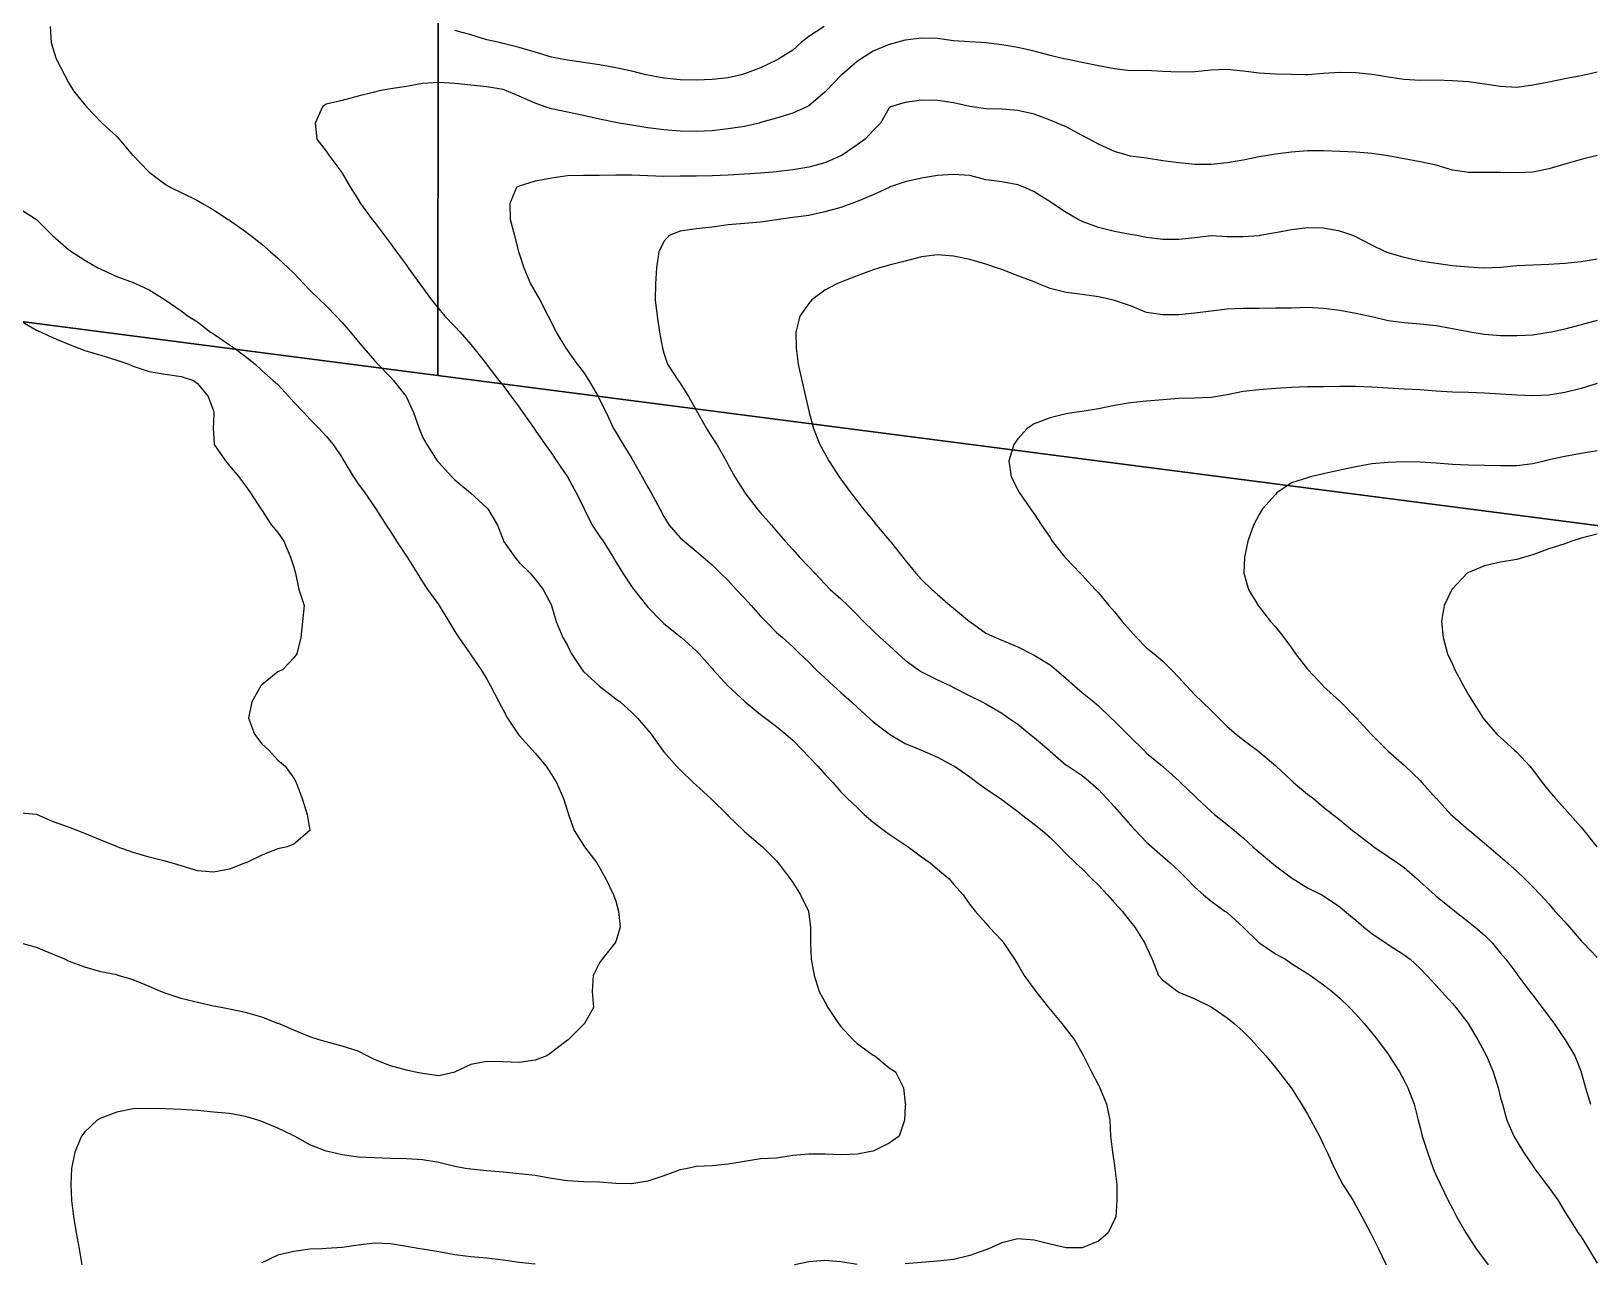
# Model space of a CAD drawing. Extents: x -729 to 771, y -779 to 721.
# Drawn here: x -473.6 to -155, y -561.3 to -309.3 of the extents above; entities that cross this region are included whole.
import ezdxf

# ---------------------------------------------------------------- set-up
doc = ezdxf.new("R2010")
doc.units = 0

msp = doc.modelspace()

# ---------------------------------------------------------------- linework, layer by layer
at = {"layer": 'CONTOURS'}
for points in [[(-469.7633, -308.4015, 266.472), (-469.5666, -311.6909, 266.472), (-469.2482, -312.6183, 266.472), (-468.5071, -314.9804, 266.472), (-466.8238, -318.2699, 266.472), (-465.9588, -319.882, 266.472), (-464.9776, -321.5593, 266.472), (-462.6693, -324.3933, 266.472), (-462.2999, -324.8488, 266.472), (-459.3798, -327.8624, 266.472), (-459.1123, -328.1383, 266.472), (-456.0903, -330.9069, 266.472), (-455.6314, -331.4278, 266.472), (-452.887, -334.7172, 266.472), (-452.8009, -334.8126, 266.472), (-449.7129, -338.0067, 266.472), (-449.5114, -338.1916, 266.472), (-446.2219, -340.6755, 266.472), (-445.0602, -341.2962, 266.472), (-442.9324, -342.3649, 266.472), (-439.643, -344.01, 266.472), (-438.6182, -344.5857, 266.472), (-436.3535, -345.9003, 266.472), (-433.3373, -347.8751, 266.472), (-433.064, -348.0416, 266.472), (-429.7745, -350.3349, 266.472), (-428.742, -351.1646, 266.472), (-426.4851, -352.9129, 266.472), (-424.6611, -354.4541, 266.472), (-423.1956, -355.7542, 266.472), (-421.0546, -357.7436, 266.472), (-419.9061, -358.8756, 266.472), (-417.8669, -361.033, 266.472), (-416.6167, -362.3105, 266.472), (-414.6355, -364.3225, 266.472), (-413.3272, -365.5282, 266.472), (-411.2774, -367.612, 266.472), (-410.0377, -368.9384, 266.472), (-408.3478, -370.9015, 266.472), (-406.7482, -372.8536, 266.472), (-405.6414, -374.1909, 266.472), (-403.4588, -376.7034, 266.472), (-402.7621, -377.4804, 266.472), (-400.1693, -380.1187, 266.472), (-399.5586, -380.7699, 266.472), (-396.9526, -384.0593, 266.472), (-396.8798, -384.1935, 266.472), (-395.4527, -387.3488, 266.472), (-394.2783, -390.6383, 266.472), (-393.5903, -392.2969, 266.472), (-392.7398, -393.9278, 266.472), (-390.611, -397.2172, 266.472), (-390.3009, -397.5994, 266.472), (-387.6473, -400.5067, 266.472), (-387.0114, -401.1278, 266.472), (-383.7725, -403.7962, 266.472), (-383.7219, -403.8377, 266.472), (-380.4324, -406.8484, 266.472), (-380.2454, -407.0857, 266.472), (-378.2988, -410.3751, 266.472), (-377.143, -413.4241, 266.472), (-377.0385, -413.6646, 266.472), (-374.7264, -416.9541, 266.472), (-373.8535, -418.0099, 266.472), (-371.6162, -420.2436, 266.472), (-370.564, -421.4524, 266.472), (-368.9379, -423.533, 266.472), (-367.2745, -426.7732, 266.472), (-367.2518, -426.8225, 266.472), (-366.2643, -430.112, 266.472), (-364.9069, -433.4015, 266.472), (-363.9851, -435.0351, 266.472), (-363.1516, -436.6909, 266.472), (-360.9475, -439.9804, 266.472), (-360.6956, -440.307, 266.472), (-357.4957, -443.2699, 266.472), (-357.4061, -443.3582, 266.472), (-354.1167, -445.8849, 266.472), (-353.1926, -446.5593, 266.472), (-350.8272, -448.7188, 266.472), (-349.6854, -449.8488, 266.472), (-347.5377, -452.3477, 266.472), (-346.8876, -453.1383, 266.472), (-344.5308, -456.4278, 266.472), (-344.2482, -456.764, 266.472), (-341.6724, -459.7172, 266.472), (-340.9588, -460.4559, 266.472), (-338.308, -463.0067, 266.472), (-337.6693, -463.6039, 266.472), (-334.658, -466.2962, 266.472), (-334.3798, -466.572, 266.472), (-331.3262, -469.5857, 266.472), (-331.0903, -469.826, 266.472), (-327.9809, -472.8751, 266.472), (-327.8009, -473.0613, 266.472), (-324.5114, -475.859, 266.472), (-324.1357, -476.1646, 266.472), (-321.2219, -479.0291, 266.472), (-320.8682, -479.4541, 266.472), (-318.4274, -482.7436, 266.472), (-317.9324, -483.4957, 266.472), (-316.3457, -486.033, 266.472), (-314.7171, -489.3225, 266.472), (-314.643, -489.9285, 266.472), (-314.2938, -492.612, 266.472), (-314.3173, -495.9015, 266.472), (-314.1811, -499.1909, 266.472), (-313.5721, -502.4804, 266.472), (-312.502, -505.7699, 266.472), (-311.3535, -507.9161, 266.472), (-310.7635, -509.0593, 266.472), (-308.5578, -512.3488, 266.472), (-308.064, -512.9705, 266.472), (-305.576, -515.6383, 266.472), (-304.7745, -516.4426, 266.472), (-301.4851, -518.7765, 266.472), (-301.1276, -518.9278, 266.472), (-298.1956, -521.3922, 266.472), (-296.8803, -522.2172, 266.472), (-295.2954, -525.5067, 266.472), (-294.9061, -528.6247, 266.472), (-294.8909, -528.7962, 266.472), (-294.9061, -529.1341, 266.472), (-295.0623, -532.0857, 266.472), (-296.1477, -535.3751, 266.472), (-298.1956, -536.7837, 266.472), (-301.4851, -538.4045, 266.472), (-302.6533, -538.6646, 266.472), (-304.7745, -539.0287, 266.472), (-308.064, -539.2061, 266.472), (-311.3535, -539.0802, 266.472), (-314.643, -539.0495, 266.472), (-317.9324, -539.3305, 266.472), (-321.2219, -539.8478, 266.472), (-324.5114, -540.0239, 266.472), (-327.8009, -540.5302, 266.472), (-331.0903, -541.0995, 266.472), (-334.3798, -541.4301, 266.472), (-337.6693, -541.604, 266.472), (-339.4532, -541.9541, 266.472), (-340.9588, -542.2528, 266.472), (-344.2482, -543.4874, 266.472), (-347.5377, -544.5403, 266.472), (-350.8272, -545.1147, 266.472), (-354.1167, -545.0734, 266.472), (-357.4061, -544.7629, 266.472), (-360.6956, -544.7123, 266.472), (-363.9851, -544.4937, 266.472), (-367.2745, -544.0487, 266.472), (-370.564, -543.445, 266.472), (-373.8535, -543.081, 266.472), (-377.143, -542.7397, 266.472), (-380.4324, -542.4499, 266.472), (-383.7219, -542.1214, 266.472), (-384.8148, -541.9541, 266.472), (-387.0114, -541.5972, 266.472), (-390.3009, -540.787, 266.472), (-393.5903, -540.2206, 266.472), (-396.8798, -539.9845, 266.472), (-400.1693, -539.9109, 266.472), (-403.4588, -539.8134, 266.472), (-406.7482, -539.659, 266.472), (-410.0377, -539.2136, 266.472), (-412.337, -538.6646, 266.472), (-413.3272, -538.4166, 266.472), (-416.6167, -537.1563, 266.472), (-419.8079, -535.3751, 266.472), (-419.9061, -535.3108, 266.472), (-423.1956, -533.7398, 266.472), (-426.4851, -532.3865, 266.472), (-427.2978, -532.0857, 266.472), (-429.7745, -531.3692, 266.472), (-433.064, -530.7483, 266.472), (-436.3535, -530.4401, 266.472), (-439.643, -530.1088, 266.472), (-442.9324, -529.9052, 266.472), (-446.2219, -529.762, 266.472), (-449.5114, -529.6902, 266.472), (-452.8009, -529.7761, 266.472), (-456.0903, -530.4843, 266.472), (-459.3798, -531.702, 266.472), (-460.0979, -532.0857, 266.472), (-462.6693, -534.498, 266.472), (-463.3116, -535.3751, 266.472), (-464.6689, -538.6646, 266.472), (-465.3706, -541.9541, 266.472), (-465.5266, -545.2436, 266.472), (-465.3461, -548.533, 266.472), (-464.9539, -551.8225, 266.472), (-464.3953, -555.112, 266.472), (-463.7793, -558.4015, 266.472), (-463.2578, -561.6909, 266.472)], [(-311.5044, -308.4015, 266.472), (-314.643, -310.444, 266.472), (-316.2135, -311.6909, 266.472), (-317.9324, -313.2231, 266.472), (-320.7828, -314.9804, 266.472), (-321.2219, -315.2733, 266.472), (-324.5114, -316.8735, 266.472), (-327.8009, -318.0875, 266.472), (-328.4657, -318.2699, 266.472), (-331.0903, -318.9224, 266.472), (-334.3798, -319.2362, 266.472), (-337.6693, -319.4019, 266.472), (-340.9588, -319.3089, 266.472), (-344.2482, -318.9419, 266.472), (-347.5377, -318.3671, 266.472), (-347.9322, -318.2699, 266.472), (-350.8272, -317.5605, 266.472), (-354.1167, -316.8671, 266.472), (-357.4061, -316.2561, 266.472), (-360.6956, -315.7454, 266.472), (-363.9851, -315.2552, 266.472), (-365.4544, -314.9804, 266.472), (-367.2745, -314.6633, 266.472), (-370.564, -313.6707, 266.472), (-373.8535, -312.6733, 266.472), (-377.143, -311.8552, 266.472), (-377.8993, -311.6909, 266.472), (-380.4324, -311.1093, 266.472), (-383.7219, -310.1217, 266.472), (-387.0114, -309.1853, 266.472)], [(-153.4588, -317.7514, 276.472), (-155.7907, -318.2699, 276.472), (-156.7482, -318.4669, 276.472), (-160.0377, -319.1218, 276.472), (-163.3272, -319.7635, 276.472), (-166.6167, -320.4204, 276.472), (-169.9061, -320.8983, 276.472), (-173.1956, -320.6635, 276.472), (-176.4851, -320.1928, 276.472), (-179.7745, -319.7449, 276.472), (-183.064, -319.5247, 276.472), (-186.3535, -319.3924, 276.472), (-189.643, -319.4592, 276.472), (-192.9324, -319.2522, 276.472), (-196.2219, -318.7748, 276.472), (-198.9908, -318.2699, 276.472), (-199.5114, -318.1799, 276.472), (-202.8009, -317.8529, 276.472), (-206.0903, -317.8168, 276.472), (-209.3798, -318.0433, 276.472), (-212.5873, -318.2699, 276.472), (-212.6693, -318.2753, 276.472), (-213.0715, -318.2699, 276.472), (-215.9588, -318.232, 276.472), (-219.2482, -318.1603, 276.472), (-222.5377, -317.928, 276.472), (-225.8272, -317.5238, 276.472), (-229.1167, -317.2096, 276.472), (-232.4061, -317.297, 276.472), (-235.6956, -317.6874, 276.472), (-238.9851, -317.7323, 276.472), (-242.2745, -317.5748, 276.472), (-245.564, -317.4272, 276.472), (-248.8535, -317.4765, 276.472), (-252.143, -317.0436, 276.472), (-255.4324, -316.4373, 276.472), (-258.7219, -315.7817, 276.472), (-262.0114, -315.0944, 276.472), (-262.5029, -314.9804, 276.472), (-265.3009, -314.3384, 276.472), (-268.5903, -313.4636, 276.472), (-271.8798, -312.6914, 276.472), (-275.1693, -312.141, 276.472), (-278.4588, -311.754, 276.472), (-279.4431, -311.6909, 276.472), (-281.7482, -311.5497, 276.472), (-285.0377, -311.3059, 276.472), (-288.3272, -310.8399, 276.472), (-291.6167, -310.7485, 276.472), (-294.9061, -311.2145, 276.472), (-296.7257, -311.6909, 276.472), (-298.1956, -312.0607, 276.472), (-301.4851, -313.4152, 276.472), (-303.9281, -314.9804, 276.472), (-304.7745, -315.5758, 276.472), (-307.9071, -318.2699, 276.472), (-308.064, -318.4432, 276.472), (-311.0958, -321.5593, 276.472), (-311.3535, -321.8368, 276.472), (-314.643, -324.6291, 276.472), (-315.0484, -324.8488, 276.472), (-317.9324, -326.0903, 276.472), (-321.2219, -327.1149, 276.472), (-324.5114, -328.0609, 276.472), (-324.8105, -328.1383, 276.472), (-327.8009, -328.8803, 276.472), (-331.0903, -329.3225, 276.472), (-334.3798, -329.7115, 276.472), (-337.6693, -329.8582, 276.472), (-340.9588, -329.7916, 276.472), (-344.2482, -329.5394, 276.472), (-347.5377, -329.1316, 276.472), (-350.8272, -328.5899, 276.472), (-353.385, -328.1383, 276.472), (-354.1167, -328.0044, 276.472), (-357.4061, -327.3422, 276.472), (-360.6956, -326.6312, 276.472), (-363.9851, -325.8924, 276.472), (-367.2745, -325.2425, 276.472), (-368.5056, -324.8488, 276.472), (-370.564, -324.0905, 276.472), (-373.8535, -322.6376, 276.472), (-376.457, -321.5593, 276.472), (-377.143, -321.2969, 276.472), (-380.4324, -320.712, 276.472), (-383.7219, -320.3724, 276.472), (-387.0114, -320.0207, 276.472), (-390.3009, -319.8636, 276.472), (-393.5903, -320.0643, 276.472), (-396.8798, -320.6427, 276.472), (-400.1693, -321.1628, 276.472), (-402.4815, -321.5593, 276.472), (-403.4588, -321.7984, 276.472), (-406.7482, -322.6374, 276.472), (-410.0377, -323.5378, 276.472), (-413.3272, -324.3149, 276.472), (-414.0931, -324.8488, 276.472), (-415.5757, -328.1383, 276.472), (-415.1892, -331.4278, 276.472), (-413.3272, -333.8987, 276.472), (-412.7639, -334.7172, 276.472), (-410.3327, -338.0067, 276.472), (-410.0377, -338.397, 276.472), (-408.3424, -341.2962, 276.472), (-406.7482, -343.8089, 276.472), (-406.2917, -344.5857, 276.472), (-403.9249, -347.8751, 276.472), (-403.4588, -348.4482, 276.472), (-401.4091, -351.1646, 276.472), (-400.1693, -352.7891, 276.472), (-398.902, -354.4541, 276.472), (-396.8798, -357.2351, 276.472), (-396.5331, -357.7436, 276.472), (-394.1582, -361.033, 276.472), (-393.5903, -361.7679, 276.472), (-391.7696, -364.3225, 276.472), (-390.3009, -366.1708, 276.472), (-389.0205, -367.612, 276.472), (-387.0114, -369.7865, 276.472), (-385.9406, -370.9015, 276.472), (-383.7219, -373.4635, 276.472), (-383.1116, -374.1909, 276.472), (-380.5054, -377.4804, 276.472), (-380.4324, -377.5786, 276.472), (-377.992, -380.7699, 276.472), (-377.143, -381.8021, 276.472), (-375.4812, -384.0593, 276.472), (-373.8535, -386.2538, 276.472), (-373.085, -387.3488, 276.472), (-370.7983, -390.6383, 276.472), (-370.564, -390.971, 276.472), (-368.5218, -393.9278, 276.472), (-367.2745, -395.6827, 276.472), (-366.2018, -397.2172, 276.472), (-363.9902, -400.5067, 276.472), (-363.9851, -400.515, 276.472), (-362.2071, -403.7962, 276.472), (-360.6956, -406.7145, 276.472), (-360.5308, -407.0857, 276.472), (-358.9278, -410.3751, 276.472), (-357.4061, -412.6385, 276.472), (-356.7066, -413.6646, 276.472), (-354.662, -416.9541, 276.472), (-354.1167, -417.9218, 276.472), (-352.6728, -420.2436, 276.472), (-350.8272, -422.9919, 276.472), (-350.405, -423.533, 276.472), (-347.8253, -426.8225, 276.472), (-347.5377, -427.1551, 276.472), (-344.6538, -430.112, 276.472), (-344.2482, -430.4879, 276.472), (-340.9588, -433.1469, 276.472), (-340.6396, -433.4015, 276.472), (-337.6693, -436.0648, 276.472), (-337.0291, -436.6909, 276.472), (-334.3798, -439.7338, 276.472), (-334.1836, -439.9804, 276.472), (-331.1761, -443.2699, 276.472), (-331.0903, -443.3523, 276.472), (-327.8009, -446.4124, 276.472), (-327.6282, -446.5593, 276.472), (-324.5114, -449.1412, 276.472), (-323.4893, -449.8488, 276.472), (-321.2219, -451.5647, 276.472), (-319.3296, -453.1383, 276.472), (-317.9324, -454.3777, 276.472), (-315.9427, -456.4278, 276.472), (-314.643, -457.7871, 276.472), (-312.808, -459.7172, 276.472), (-311.3535, -461.2956, 276.472), (-309.7565, -463.0067, 276.472), (-308.064, -464.9515, 276.472), (-306.6934, -466.2962, 276.472), (-304.7745, -468.1753, 276.472), (-303.346, -469.5857, 276.472), (-301.4851, -471.1356, 276.472), (-299.2073, -472.8751, 276.472), (-298.1956, -473.5852, 276.472), (-294.9061, -475.7955, 276.472), (-294.3146, -476.1646, 276.472), (-291.6167, -478.2486, 276.472), (-289.8375, -479.4541, 276.472), (-288.3272, -480.7808, 276.472), (-285.9635, -482.7436, 276.472), (-285.0377, -483.8453, 276.472), (-283.0852, -486.033, 276.472), (-281.7482, -488.0083, 276.472), (-280.6251, -489.3225, 276.472), (-278.4588, -491.7928, 276.472), (-277.7831, -492.612, 276.472), (-275.1693, -495.3171, 276.472), (-274.7868, -495.9015, 276.472), (-272.6129, -499.1909, 276.472), (-271.8798, -500.2422, 276.472), (-270.5895, -502.4804, 276.472), (-268.5903, -505.2889, 276.472), (-268.2347, -505.7699, 276.472), (-265.6146, -509.0593, 276.472), (-265.3009, -509.4604, 276.472), (-262.891, -512.3488, 276.472), (-262.0114, -513.4878, 276.472), (-260.3139, -515.6383, 276.472), (-258.7219, -518.4696, 276.472), (-258.4447, -518.9278, 276.472), (-256.8606, -522.2172, 276.472), (-255.4324, -524.9483, 276.472), (-255.1055, -525.5067, 276.472), (-253.748, -528.7962, 276.472), (-253.0988, -532.0857, 276.472), (-252.9479, -535.3751, 276.472), (-252.5488, -538.6646, 276.472), (-252.143, -541.4023, 276.472), (-252.0447, -541.9541, 276.472), (-251.6718, -545.2436, 276.472), (-251.6546, -548.533, 276.472), (-251.8839, -551.8225, 276.472), (-252.143, -552.4414, 276.472), (-253.425, -555.112, 276.472), (-255.4324, -556.8758, 276.472), (-258.7219, -558.1842, 276.472), (-262.0114, -558.2431, 276.472), (-265.3009, -557.4851, 276.472), (-268.5903, -556.6741, 276.472), (-271.8798, -556.3981, 276.472), (-275.1693, -557.196, 276.472), (-277.8957, -558.4015, 276.472), (-278.4588, -558.6338, 276.472), (-281.7482, -559.7891, 276.472), (-285.0377, -560.5642, 276.472), (-288.3272, -560.9316, 276.472), (-291.6167, -561.2084, 276.472), (-294.9061, -561.4883, 276.472)], [(-153.4588, -334.7943, 286.472), (-156.7482, -335.5733, 286.472), (-160.0377, -336.5371, 286.472), (-163.3272, -337.5398, 286.472), (-165.6396, -338.0067, 286.472), (-166.6167, -338.1825, 286.472), (-169.9061, -338.3598, 286.472), (-173.1956, -338.2629, 286.472), (-176.4851, -338.2684, 286.472), (-179.7745, -338.2384, 286.472), (-181.5677, -338.0067, 286.472), (-183.064, -337.7877, 286.472), (-186.3535, -336.7918, 286.472), (-189.643, -336.0915, 286.472), (-192.9324, -335.4429, 286.472), (-196.2219, -334.8567, 286.472), (-197.1523, -334.7172, 286.472), (-199.5114, -334.4005, 286.472), (-202.8009, -334.0918, 286.472), (-206.0903, -333.9714, 286.472), (-209.3798, -333.8495, 286.472), (-212.6693, -333.8088, 286.472), (-215.9588, -334.0681, 286.472), (-219.2482, -334.5111, 286.472), (-220.4436, -334.7172, 286.472), (-222.5377, -335.0805, 286.472), (-225.8272, -335.7277, 286.472), (-229.1167, -336.2945, 286.472), (-232.4061, -336.6461, 286.472), (-235.6956, -336.6361, 286.472), (-238.9851, -336.3078, 286.472), (-242.2745, -335.8427, 286.472), (-245.564, -335.3572, 286.472), (-248.8535, -334.9181, 286.472), (-249.5181, -334.7172, 286.472), (-252.143, -333.942, 286.472), (-255.4324, -332.4617, 286.472), (-257.3022, -331.4278, 286.472), (-258.7219, -330.665, 286.472), (-262.0114, -328.9426, 286.472), (-263.8902, -328.1383, 286.472), (-265.3009, -327.5716, 286.472), (-268.5903, -326.295, 286.472), (-271.8798, -325.5586, 286.472), (-275.1693, -325.3043, 286.472), (-278.4588, -325.23, 286.472), (-281.2259, -324.8488, 286.472), (-281.7482, -324.7668, 286.472), (-285.0377, -324.0158, 286.472), (-288.3272, -323.5269, 286.472), (-291.6167, -323.4975, 286.472), (-294.9061, -323.9195, 286.472), (-297.9237, -324.8488, 286.472), (-298.1956, -325.0341, 286.472), (-300.0093, -328.1383, 286.472), (-301.4851, -329.638, 286.472), (-303.142, -331.4278, 286.472), (-304.7745, -332.6304, 286.472), (-307.8284, -334.7172, 286.472), (-308.064, -334.8496, 286.472), (-311.3535, -336.2907, 286.472), (-314.643, -337.1641, 286.472), (-317.9324, -337.7164, 286.472), (-320.1877, -338.0067, 286.472), (-321.2219, -338.127, 286.472), (-324.5114, -338.4075, 286.472), (-327.8009, -338.6146, 286.472), (-331.0903, -338.8185, 286.472), (-334.3798, -338.9281, 286.472), (-337.6693, -338.9817, 286.472), (-340.9588, -339.0368, 286.472), (-344.2482, -339.0869, 286.472), (-347.5377, -338.9698, 286.472), (-350.8272, -338.8039, 286.472), (-354.1167, -338.8243, 286.472), (-357.4061, -338.8932, 286.472), (-360.6956, -338.8632, 286.472), (-363.9851, -338.946, 286.472), (-367.2745, -339.3892, 286.472), (-370.564, -340.0305, 286.472), (-373.8535, -341.0466, 286.472), (-374.4057, -341.2962, 286.472), (-375.7945, -344.5857, 286.472), (-375.6848, -347.8751, 286.472), (-374.8365, -351.1646, 286.472), (-373.9888, -354.4541, 286.472), (-373.8535, -354.8557, 286.472), (-372.9255, -357.7436, 286.472), (-371.5348, -361.033, 286.472), (-370.564, -362.6777, 286.472), (-369.6501, -364.3225, 286.472), (-367.9542, -367.612, 286.472), (-367.2745, -368.9566, 286.472), (-366.292, -370.9015, 286.472), (-364.3414, -374.1909, 286.472), (-363.9851, -374.6689, 286.472), (-361.9818, -377.4804, 286.472), (-360.6956, -379.0854, 286.472), (-359.5946, -380.7699, 286.472), (-357.7267, -384.0593, 286.472), (-357.4061, -384.6908, 286.472), (-356.0941, -387.3488, 286.472), (-354.552, -390.6383, 286.472), (-354.1167, -391.3876, 286.472), (-352.5854, -393.9278, 286.472), (-350.8272, -396.7494, 286.472), (-350.5404, -397.2172, 286.472), (-348.6779, -400.5067, 286.472), (-347.5377, -402.6306, 286.472), (-346.879, -403.7962, 286.472), (-345.0749, -407.0857, 286.472), (-344.2482, -408.6252, 286.472), (-343.1986, -410.3751, 286.472), (-340.9588, -412.9769, 286.472), (-340.1522, -413.6646, 286.472), (-337.6693, -415.727, 286.472), (-336.2018, -416.9541, 286.472), (-334.3798, -418.5334, 286.472), (-332.6738, -420.2436, 286.472), (-331.0903, -421.7424, 286.472), (-329.4862, -423.533, 286.472), (-327.8009, -425.3558, 286.472), (-326.4411, -426.8225, 286.472), (-324.5114, -428.9927, 286.472), (-323.3945, -430.112, 286.472), (-321.2219, -432.3238, 286.472), (-320.0092, -433.4015, 286.472), (-317.9324, -435.3062, 286.472), (-316.4447, -436.6909, 286.472), (-314.643, -438.4322, 286.472), (-313.147, -439.9804, 286.472), (-311.3535, -441.6107, 286.472), (-309.611, -443.2699, 286.472), (-308.064, -444.6301, 286.472), (-305.8969, -446.5593, 286.472), (-304.7745, -447.6268, 286.472), (-302.3128, -449.8488, 286.472), (-301.4851, -450.5883, 286.472), (-298.1956, -453.0986, 286.472), (-298.131, -453.1383, 286.472), (-294.9061, -455.0368, 286.472), (-291.6167, -456.4091, 286.472), (-291.5693, -456.4278, 286.472), (-288.3272, -457.8263, 286.472), (-285.0377, -459.613, 286.472), (-284.8698, -459.7172, 286.472), (-281.7482, -461.8956, 286.472), (-280.1888, -463.0067, 286.472), (-278.4588, -464.2994, 286.472), (-275.4767, -466.2962, 286.472), (-275.1693, -466.5009, 286.472), (-271.8798, -468.9902, 286.472), (-271.1742, -469.5857, 286.472), (-268.5903, -471.5733, 286.472), (-266.9373, -472.8751, 286.472), (-265.3009, -474.2734, 286.472), (-263.3736, -476.1646, 286.472), (-262.0114, -477.6447, 286.472), (-260.0854, -479.4541, 286.472), (-258.7219, -480.6639, 286.472), (-256.781, -482.7436, 286.472), (-255.4324, -483.9971, 286.472), (-253.6014, -486.033, 286.472), (-252.143, -487.6164, 286.472), (-250.5721, -489.3225, 286.472), (-248.8535, -491.5459, 286.472), (-247.9538, -492.612, 286.472), (-245.9042, -495.9015, 286.472), (-245.564, -496.6902, 286.472), (-244.4245, -499.1909, 286.472), (-243.1553, -502.4804, 286.472), (-242.2745, -503.444, 286.472), (-239.2243, -505.7699, 286.472), (-238.9851, -505.9014, 286.472), (-235.6956, -507.2908, 286.472), (-232.4061, -508.9031, 286.472), (-232.1584, -509.0593, 286.472), (-229.1167, -511.1894, 286.472), (-227.6619, -512.3488, 286.472), (-225.8272, -513.9546, 286.472), (-224.1271, -515.6383, 286.472), (-222.5377, -517.4139, 286.472), (-221.1879, -518.9278, 286.472), (-219.2482, -521.3195, 286.472), (-218.5199, -522.2172, 286.472), (-215.9951, -525.5067, 286.472), (-215.9588, -525.5589, 286.472), (-213.8747, -528.7962, 286.472), (-212.6693, -530.8641, 286.472), (-211.9754, -532.0857, 286.472), (-210.2209, -535.3751, 286.472), (-209.3798, -537.1107, 286.472), (-208.6891, -538.6646, 286.472), (-207.1549, -541.9541, 286.472), (-206.0903, -544.0702, 286.472), (-205.4247, -545.2436, 286.472), (-203.3207, -548.533, 286.472), (-202.8009, -549.5792, 286.472), (-201.6064, -551.8225, 286.472), (-199.8285, -555.112, 286.472), (-199.5114, -555.6897, 286.472), (-198.1743, -558.4015, 286.472), (-196.5812, -561.6909, 286.472)], [(-153.4588, -355.9765, 296.472), (-156.7482, -356.5013, 296.472), (-160.0377, -356.852, 296.472), (-163.3272, -357.0995, 296.472), (-166.6167, -357.1811, 296.472), (-169.9061, -357.3496, 296.472), (-173.1956, -357.678, 296.472), (-174.8484, -357.7436, 296.472), (-176.4851, -357.802, 296.472), (-177.8056, -357.7436, 296.472), (-179.7745, -357.6476, 296.472), (-183.064, -357.3308, 296.472), (-186.3535, -356.8952, 296.472), (-189.643, -356.3678, 296.472), (-192.9324, -355.668, 296.472), (-196.2219, -354.6677, 296.472), (-196.7086, -354.4541, 296.472), (-199.5114, -353.0951, 296.472), (-202.8009, -351.4056, 296.472), (-203.441, -351.1646, 296.472), (-206.0903, -350.2832, 296.472), (-209.3798, -349.6726, 296.472), (-212.6693, -349.5558, 296.472), (-215.9588, -349.958, 296.472), (-219.2482, -350.6116, 296.472), (-222.404, -351.1646, 296.472), (-222.5377, -351.1868, 296.472), (-225.8272, -351.4439, 296.472), (-229.1167, -351.3902, 296.472), (-232.4061, -351.2471, 296.472), (-235.6956, -351.6063, 296.472), (-238.9851, -351.9515, 296.472), (-242.2745, -351.9618, 296.472), (-245.564, -351.5429, 296.472), (-247.5736, -351.1646, 296.472), (-248.8535, -350.923, 296.472), (-252.143, -350.3229, 296.472), (-255.4324, -349.5138, 296.472), (-258.7219, -348.2923, 296.472), (-259.5688, -347.8751, 296.472), (-262.0114, -346.4304, 296.472), (-264.811, -344.5857, 296.472), (-265.3009, -344.2554, 296.472), (-268.5903, -342.199, 296.472), (-270.4371, -341.2962, 296.472), (-271.8798, -340.7728, 296.472), (-275.1693, -340.1519, 296.472), (-278.4588, -339.7507, 296.472), (-281.7482, -338.8794, 296.472), (-285.0377, -338.6557, 296.472), (-288.3272, -338.8956, 296.472), (-291.6167, -339.4029, 296.472), (-294.9061, -340.1479, 296.472), (-298.1956, -341.2878, 296.472), (-298.2134, -341.2962, 296.472), (-301.4851, -342.8594, 296.472), (-304.7745, -344.213, 296.472), (-305.8598, -344.5857, 296.472), (-308.064, -345.3883, 296.472), (-311.3535, -346.321, 296.472), (-314.643, -347.0478, 296.472), (-317.9324, -347.4548, 296.472), (-320.853, -347.8751, 296.472), (-321.2219, -347.9378, 296.472), (-324.5114, -348.3997, 296.472), (-327.8009, -348.6998, 296.472), (-331.0903, -348.9961, 296.472), (-334.3798, -349.4654, 296.472), (-337.6693, -349.7476, 296.472), (-340.9588, -350.2512, 296.472), (-343.1558, -351.1646, 296.472), (-344.2482, -352.3517, 296.472), (-345.3188, -354.4541, 296.472), (-345.7646, -357.7436, 296.472), (-346.0101, -361.033, 296.472), (-346.0181, -364.3225, 296.472), (-345.6384, -367.612, 296.472), (-345.1836, -370.9015, 296.472), (-344.5785, -374.1909, 296.472), (-344.2482, -375.2465, 296.472), (-343.5234, -377.4804, 296.472), (-341.3343, -380.7699, 296.472), (-340.9588, -381.3712, 296.472), (-339.2411, -384.0593, 296.472), (-337.6693, -386.886, 296.472), (-337.4039, -387.3488, 296.472), (-335.5533, -390.6383, 296.472), (-334.3798, -392.4764, 296.472), (-333.4592, -393.9278, 296.472), (-331.5576, -397.2172, 296.472), (-331.0903, -398.0246, 296.472), (-329.7736, -400.5067, 296.472), (-327.8009, -403.6338, 296.472), (-327.6992, -403.7962, 296.472), (-325.1777, -407.0857, 296.472), (-324.5114, -407.8609, 296.472), (-322.2627, -410.3751, 296.472), (-321.2219, -411.6213, 296.472), (-319.4567, -413.6646, 296.472), (-317.9324, -415.3688, 296.472), (-316.5073, -416.9541, 296.472), (-314.643, -418.9421, 296.472), (-313.4217, -420.2436, 296.472), (-311.3535, -422.3679, 296.472), (-310.2565, -423.533, 296.472), (-308.064, -425.462, 296.472), (-306.6761, -426.8225, 296.472), (-304.7745, -428.7581, 296.472), (-303.4642, -430.112, 296.472), (-301.4851, -432.0344, 296.472), (-300.0644, -433.4015, 296.472), (-298.1956, -435.0257, 296.472), (-296.3934, -436.6909, 296.472), (-294.9061, -437.9903, 296.472), (-292.2212, -439.9804, 296.472), (-291.6167, -440.3939, 296.472), (-288.3272, -442.0356, 296.472), (-285.6857, -443.2699, 296.472), (-285.0377, -443.5918, 296.472), (-281.7482, -445.2872, 296.472), (-279.1822, -446.5593, 296.472), (-278.4588, -446.9293, 296.472), (-275.1693, -448.8582, 296.472), (-273.7452, -449.8488, 296.472), (-271.8798, -451.1132, 296.472), (-269.4567, -453.1383, 296.472), (-268.5903, -453.8142, 296.472), (-265.5132, -456.4278, 296.472), (-265.3009, -456.6367, 296.472), (-262.0114, -459.4894, 296.472), (-261.6367, -459.7172, 296.472), (-258.7219, -461.6002, 296.472), (-257.0668, -463.0067, 296.472), (-255.4324, -464.4814, 296.472), (-253.7137, -466.2962, 296.472), (-252.143, -468.0001, 296.472), (-250.7889, -469.5857, 296.472), (-248.8535, -471.7744, 296.472), (-247.8618, -472.8751, 296.472), (-245.564, -475.2676, 296.472), (-244.5274, -476.1646, 296.472), (-242.2745, -478.1429, 296.472), (-240.7263, -479.4541, 296.472), (-238.9851, -481.1248, 296.472), (-237.3219, -482.7436, 296.472), (-235.6956, -484.4283, 296.472), (-233.9107, -486.033, 296.472), (-232.4061, -487.2763, 296.472), (-229.5614, -489.3225, 296.472), (-229.1167, -489.6506, 296.472), (-225.8417, -492.612, 296.472), (-225.8272, -492.625, 296.472), (-222.5377, -495.8264, 296.472), (-222.4405, -495.9015, 296.472), (-219.2482, -498.0735, 296.472), (-217.1935, -499.1909, 296.472), (-215.9588, -500.0272, 296.472), (-212.6693, -502.0943, 296.472), (-212.0605, -502.4804, 296.472), (-209.3798, -504.4167, 296.472), (-207.6713, -505.7699, 296.472), (-206.0903, -507.1255, 296.472), (-204.0874, -509.0593, 296.472), (-202.8009, -510.3928, 296.472), (-201.0814, -512.3488, 296.472), (-199.5114, -514.2276, 296.472), (-198.3546, -515.6383, 296.472), (-196.2219, -518.6097, 296.472), (-196.0072, -518.9278, 296.472), (-193.9052, -522.2172, 296.472), (-192.9324, -523.9683, 296.472), (-192.1698, -525.5067, 296.472), (-190.8771, -528.7962, 296.472), (-190.0509, -532.0857, 296.472), (-189.643, -533.5875, 296.472), (-189.2276, -535.3751, 296.472), (-188.179, -538.6646, 296.472), (-186.959, -541.9541, 296.472), (-186.3535, -543.4196, 296.472), (-185.5108, -545.2436, 296.472), (-183.8926, -548.533, 296.472), (-183.064, -550.189, 296.472), (-182.2026, -551.8225, 296.472), (-180.3161, -555.112, 296.472), (-179.7745, -555.9492, 296.472), (-178.2118, -558.4015, 296.472), (-176.4851, -560.6618, 296.472), (-175.7386, -561.6909, 296.472)], [(-475.8272, -345.7853, 256.472), (-472.5377, -347.8483, 256.472), (-472.5064, -347.8751, 256.472), (-469.2482, -351.1435, 256.472), (-469.2277, -351.1646, 256.472), (-465.9588, -353.9748, 256.472), (-465.3277, -354.4541, 256.472), (-462.6693, -356.1913, 256.472), (-459.9788, -357.7436, 256.472), (-459.3798, -358.0621, 256.472), (-456.0903, -359.5474, 256.472), (-452.8009, -360.7633, 256.472), (-452.1363, -361.033, 256.472), (-449.5114, -362.2868, 256.472), (-446.2219, -364.3197, 256.472), (-446.2179, -364.3225, 256.472), (-442.9324, -366.5587, 256.472), (-441.5437, -367.612, 256.472), (-439.643, -368.8353, 256.472), (-436.9405, -370.9015, 256.472), (-436.3535, -371.2685, 256.472), (-433.064, -373.4804, 256.472), (-432.0466, -374.1909, 256.472), (-429.7745, -375.892, 256.472), (-427.8177, -377.4804, 256.472), (-426.4851, -378.7492, 256.472), (-424.1532, -380.7699, 256.472), (-423.1956, -381.6473, 256.472), (-420.9766, -384.0593, 256.472), (-419.9061, -385.2379, 256.472), (-417.9082, -387.3488, 256.472), (-416.6167, -388.6887, 256.472), (-414.7142, -390.6383, 256.472), (-413.3272, -392.1645, 256.472), (-411.9046, -393.9278, 256.472), (-410.0377, -396.6225, 256.472), (-409.6786, -397.2172, 256.472), (-407.6965, -400.5067, 256.472), (-406.7482, -401.9648, 256.472), (-405.4136, -403.7962, 256.472), (-403.4588, -406.6596, 256.472), (-403.1404, -407.0857, 256.472), (-401.0287, -410.3751, 256.472), (-400.1693, -411.6991, 256.472), (-398.9084, -413.6646, 256.472), (-396.8798, -416.702, 256.472), (-396.7273, -416.9541, 256.472), (-394.7309, -420.2436, 256.472), (-393.5903, -421.9684, 256.472), (-392.5768, -423.533, 256.472), (-390.3009, -426.7023, 256.472), (-390.2011, -426.8225, 256.472), (-388.23, -430.112, 256.472), (-387.0114, -432.1238, 256.472), (-386.1825, -433.4015, 256.472), (-383.8886, -436.6909, 256.472), (-383.7219, -436.9269, 256.472), (-381.6028, -439.9804, 256.472), (-380.4324, -441.9222, 256.472), (-379.7162, -443.2699, 256.472), (-377.999, -446.5593, 256.472), (-377.143, -448.1909, 256.472), (-376.2366, -449.8488, 256.472), (-374.0637, -453.1383, 256.472), (-373.8535, -453.4161, 256.472), (-371.1341, -456.4278, 256.472), (-370.564, -457.0492, 256.472), (-368.3543, -459.7172, 256.472), (-367.2745, -461.3924, 256.472), (-366.2407, -463.0067, 256.472), (-364.7594, -466.2962, 256.472), (-363.9851, -468.9089, 256.472), (-363.7442, -469.5857, 256.472), (-362.6169, -472.8751, 256.472), (-360.6956, -475.8256, 256.472), (-360.483, -476.1646, 256.472), (-357.9976, -479.4541, 256.472), (-357.4061, -480.4487, 256.472), (-356.1014, -482.7436, 256.472), (-354.5331, -486.033, 256.472), (-354.1167, -487.3071, 256.472), (-353.5171, -489.3225, 256.472), (-353.222, -492.612, 256.472), (-354.1167, -495.5676, 256.472), (-354.2815, -495.9015, 256.472), (-356.905, -499.1909, 256.472), (-357.4061, -499.9259, 256.472), (-358.7315, -502.4804, 256.472), (-358.9018, -505.7699, 256.472), (-358.622, -509.0593, 256.472), (-360.4787, -512.3488, 256.472), (-360.6956, -512.5144, 256.472), (-363.8223, -515.6383, 256.472), (-363.9851, -515.7454, 256.472), (-367.2745, -518.2416, 256.472), (-368.1704, -518.9278, 256.472), (-370.564, -519.8436, 256.472), (-373.8535, -520.3165, 256.472), (-377.143, -520.1602, 256.472), (-380.4324, -520.0736, 256.472), (-383.7219, -520.7234, 256.472), (-386.9243, -522.2172, 256.472), (-387.0114, -522.2444, 256.472), (-390.3009, -523.0123, 256.472), (-393.5903, -522.5233, 256.472), (-395.4184, -522.2172, 256.472), (-396.8798, -521.8729, 256.472), (-400.1693, -520.9904, 256.472), (-403.4588, -519.7006, 256.472), (-404.9269, -518.9278, 256.472), (-406.7482, -518.0135, 256.472), (-410.0377, -516.9866, 256.472), (-413.3272, -516.0982, 256.472), (-414.7337, -515.6383, 256.472), (-416.6167, -515.0467, 256.472), (-419.9061, -513.7126, 256.472), (-423.0816, -512.3488, 256.472), (-423.1956, -512.3008, 256.472), (-426.4851, -511.0473, 256.472), (-429.7745, -510.0776, 256.472), (-433.064, -509.3848, 256.472), (-434.8023, -509.0593, 256.472), (-436.3535, -508.8038, 256.472), (-439.643, -508.0224, 256.472), (-442.9324, -507.2178, 256.472), (-446.2219, -506.1389, 256.472), (-447.1343, -505.7699, 256.472), (-449.5114, -504.7594, 256.472), (-452.8009, -503.3952, 256.472), (-455.8121, -502.4804, 256.472), (-456.0903, -502.3971, 256.472), (-459.3798, -501.7747, 256.472), (-462.6693, -500.8343, 256.472), (-465.9588, -499.5444, 256.472), (-466.709, -499.1909, 256.472), (-469.2482, -498.1412, 256.472), (-472.5377, -496.8078, 256.472), (-475.7031, -495.9015, 256.472)], [(-153.4588, -368.5598, 306.472), (-156.7482, -369.4388, 306.472), (-160.0377, -370.2865, 306.472), (-162.7869, -370.9015, 306.472), (-163.3272, -371.0172, 306.472), (-166.6167, -371.5185, 306.472), (-169.9061, -371.6794, 306.472), (-173.1956, -371.6653, 306.472), (-176.4851, -371.3883, 306.472), (-179.5027, -370.9015, 306.472), (-179.7745, -370.8547, 306.472), (-183.064, -370.2168, 306.472), (-186.3535, -369.6346, 306.472), (-189.643, -369.2763, 306.472), (-192.9324, -368.9762, 306.472), (-196.2219, -368.566, 306.472), (-199.5114, -367.7508, 306.472), (-200.1967, -367.612, 306.472), (-202.8009, -367.0752, 306.472), (-206.0903, -366.491, 306.472), (-209.3798, -366.0836, 306.472), (-212.6693, -365.9016, 306.472), (-215.9588, -366.0423, 306.472), (-219.2482, -366.0362, 306.472), (-222.5377, -366.0491, 306.472), (-225.8272, -366.0961, 306.472), (-229.1167, -366.2337, 306.472), (-232.4061, -366.6279, 306.472), (-235.6956, -367.0503, 306.472), (-238.9851, -367.3693, 306.472), (-242.2745, -367.3923, 306.472), (-245.564, -366.9095, 306.472), (-248.8535, -365.5583, 306.472), (-252.143, -364.4306, 306.472), (-252.5876, -364.3225, 306.472), (-255.4324, -363.7057, 306.472), (-258.7219, -363.2279, 306.472), (-262.0114, -362.7997, 306.472), (-265.3009, -362.0156, 306.472), (-267.6661, -361.033, 306.472), (-268.5903, -360.6558, 306.472), (-271.8798, -359.3747, 306.472), (-275.1693, -358.1248, 306.472), (-276.2456, -357.7436, 306.472), (-278.4588, -357.0125, 306.472), (-281.7482, -356.0685, 306.472), (-285.0377, -355.3578, 306.472), (-288.3272, -355.1179, 306.472), (-291.6167, -355.5254, 306.472), (-294.9061, -356.419, 306.472), (-298.1956, -357.2207, 306.472), (-300.2073, -357.7436, 306.472), (-301.4851, -358.1431, 306.472), (-304.7745, -359.4279, 306.472), (-308.064, -360.7243, 306.472), (-308.9005, -361.033, 306.472), (-311.3535, -362.3528, 306.472), (-314.0514, -364.3225, 306.472), (-314.643, -365.0476, 306.472), (-316.4805, -367.612, 306.472), (-317.3051, -370.9015, 306.472), (-317.2274, -374.1909, 306.472), (-316.8206, -377.4804, 306.472), (-316.0501, -380.7699, 306.472), (-315.3193, -384.0593, 306.472), (-314.643, -387.0157, 306.472), (-314.5736, -387.3488, 306.472), (-313.6859, -390.6383, 306.472), (-312.3538, -393.9278, 306.472), (-311.3535, -395.7326, 306.472), (-310.5115, -397.2172, 306.472), (-308.3999, -400.5067, 306.472), (-308.064, -400.9917, 306.472), (-306.0217, -403.7962, 306.472), (-304.7745, -405.4141, 306.472), (-303.5398, -407.0857, 306.472), (-301.4851, -409.5373, 306.472), (-300.826, -410.3751, 306.472), (-298.1956, -413.4393, 306.472), (-298.0209, -413.6646, 306.472), (-295.4107, -416.9541, 306.472), (-294.9061, -417.5675, 306.472), (-292.73, -420.2436, 306.472), (-291.6167, -421.5038, 306.472), (-289.4569, -423.533, 306.472), (-288.3272, -424.5989, 306.472), (-285.705, -426.8225, 306.472), (-285.0377, -427.3753, 306.472), (-281.7602, -430.112, 306.472), (-281.7482, -430.1208, 306.472), (-278.4588, -432.4697, 306.472), (-276.463, -433.4015, 306.472), (-275.1693, -433.8959, 306.472), (-271.8798, -435.2945, 306.472), (-269.1396, -436.6909, 306.472), (-268.5903, -436.9689, 306.472), (-265.3009, -438.992, 306.472), (-264.0701, -439.9804, 306.472), (-262.0114, -441.7867, 306.472), (-260.3122, -443.2699, 306.472), (-258.7219, -444.606, 306.472), (-256.3654, -446.5593, 306.472), (-255.4324, -447.3506, 306.472), (-252.7938, -449.8488, 306.472), (-252.143, -450.4603, 306.472), (-249.4904, -453.1383, 306.472), (-248.8535, -453.7312, 306.472), (-246.1324, -456.4278, 306.472), (-245.564, -457.0165, 306.472), (-242.3035, -459.7172, 306.472), (-242.2745, -459.7434, 306.472), (-238.9851, -462.7127, 306.472), (-238.676, -463.0067, 306.472), (-235.6956, -465.8373, 306.472), (-235.2065, -466.2962, 306.472), (-232.4061, -468.9615, 306.472), (-231.6944, -469.5857, 306.472), (-229.1167, -471.6208, 306.472), (-227.6335, -472.8751, 306.472), (-225.8272, -474.3731, 306.472), (-223.8597, -476.1646, 306.472), (-222.5377, -477.2729, 306.472), (-220.0063, -479.4541, 306.472), (-219.2482, -480.0679, 306.472), (-215.9588, -482.5189, 306.472), (-215.5916, -482.7436, 306.472), (-212.6693, -484.5544, 306.472), (-209.7681, -486.033, 306.472), (-209.3798, -486.2292, 306.472), (-206.0903, -488.4674, 306.472), (-205.0645, -489.3225, 306.472), (-202.8009, -491.1662, 306.472), (-201.1312, -492.612, 306.472), (-199.5114, -493.9271, 306.472), (-196.6202, -495.9015, 306.472), (-196.2219, -496.1768, 306.472), (-192.9324, -498.2703, 306.472), (-191.7035, -499.1909, 306.472), (-189.643, -501.0776, 306.472), (-188.3019, -502.4804, 306.472), (-186.3535, -504.5601, 306.472), (-185.2579, -505.7699, 306.472), (-183.064, -508.2644, 306.472), (-182.3811, -509.0593, 306.472), (-179.8353, -512.3488, 306.472), (-179.7745, -512.4385, 306.472), (-177.8817, -515.6383, 306.472), (-176.4851, -518.1599, 306.472), (-176.0567, -518.9278, 306.472), (-174.736, -522.2172, 306.472), (-173.7331, -525.5067, 306.472), (-173.1956, -527.5314, 306.472), (-172.8425, -528.7962, 306.472), (-171.9128, -532.0857, 306.472), (-170.4899, -535.3751, 306.472), (-169.9061, -536.4031, 306.472), (-168.5504, -538.6646, 306.472), (-166.6167, -541.454, 306.472), (-166.2696, -541.9541, 306.472), (-163.7857, -545.2436, 306.472), (-163.3272, -545.8876, 306.472), (-161.421, -548.533, 306.472), (-160.0377, -550.8212, 306.472), (-159.4568, -551.8225, 306.472), (-157.3482, -555.112, 306.472), (-156.7482, -555.9858, 306.472), (-155.2275, -558.4015, 306.472), (-153.4588, -561.3796, 306.472)], [(-475.8272, -368.5872, 246.472), (-472.5377, -370.4858, 246.472), (-471.6024, -370.9015, 246.472), (-469.2482, -372.0154, 246.472), (-465.9588, -373.4022, 246.472), (-463.8887, -374.1909, 246.472), (-462.6693, -374.6903, 246.472), (-459.3798, -375.6536, 246.472), (-456.0903, -376.6681, 246.472), (-453.6377, -377.4804, 246.472), (-452.8009, -377.8975, 246.472), (-449.5114, -378.973, 246.472), (-446.2219, -379.5245, 246.472), (-442.9324, -379.9521, 246.472), (-440.42, -380.7699, 246.472), (-439.643, -381.4295, 246.472), (-437.4145, -384.0593, 246.472), (-436.3535, -387.0269, 246.472), (-436.2764, -387.3488, 246.472), (-436.3535, -389.3641, 246.472), (-436.4251, -390.6383, 246.472), (-436.3535, -391.5379, 246.472), (-436.192, -393.9278, 246.472), (-433.9099, -397.2172, 246.472), (-433.064, -398.2672, 246.472), (-431.173, -400.5067, 246.472), (-429.7745, -402.3288, 246.472), (-428.7522, -403.7962, 246.472), (-426.6384, -407.0857, 246.472), (-426.4851, -407.3286, 246.472), (-424.503, -410.3751, 246.472), (-423.1956, -411.888, 246.472), (-421.9518, -413.6646, 246.472), (-420.5703, -416.9541, 246.472), (-419.9061, -418.9737, 246.472), (-419.5742, -420.2436, 246.472), (-418.8984, -423.533, 246.472), (-417.7803, -426.8225, 246.472), (-418.1378, -430.112, 246.472), (-418.4662, -433.4015, 246.472), (-419.3017, -436.6909, 246.472), (-419.9061, -437.5616, 246.472), (-422.2459, -439.9804, 246.472), (-423.1956, -440.4219, 246.472), (-426.4851, -443.0839, 246.472), (-426.6345, -443.2699, 246.472), (-428.5417, -446.5593, 246.472), (-429.1816, -449.8488, 246.472), (-427.965, -453.1383, 246.472), (-426.4851, -455.0956, 246.472), (-425.0375, -456.4278, 246.472), (-423.1956, -458.4464, 246.472), (-421.6603, -459.7172, 246.472), (-419.9061, -462.1222, 246.472), (-419.425, -463.0067, 246.472), (-418.2274, -466.2962, 246.472), (-417.1925, -469.5857, 246.472), (-416.655, -472.8751, 246.472), (-419.9061, -475.666, 246.472), (-421.2801, -476.1646, 246.472), (-423.1956, -476.5679, 246.472), (-426.4851, -477.9222, 246.472), (-429.6972, -479.4541, 246.472), (-429.7745, -479.4936, 246.472), (-433.064, -480.7851, 246.472), (-436.3535, -481.352, 246.472), (-439.643, -481.0945, 246.472), (-442.9324, -480.0591, 246.472), (-444.9662, -479.4541, 246.472), (-446.2219, -479.1153, 246.472), (-449.5114, -478.2882, 246.472), (-452.8009, -477.3263, 246.472), (-456.0293, -476.1646, 246.472), (-456.0903, -476.1431, 246.472), (-459.3798, -474.8285, 246.472), (-462.6693, -473.4832, 246.472), (-464.2501, -472.8751, 246.472), (-465.9588, -472.1952, 246.472), (-469.2482, -470.9871, 246.472), (-472.4911, -469.5857, 246.472), (-472.5377, -469.5619, 246.472), (-475.8272, -469.2775, 246.472)], [(-153.4588, -381.3919, 316.472), (-156.7482, -382.4146, 316.472), (-160.0377, -383.2625, 316.472), (-163.3272, -383.805, 316.472), (-166.6167, -383.919, 316.472), (-169.9061, -383.7911, 316.472), (-173.1956, -383.604, 316.472), (-176.4851, -383.4219, 316.472), (-179.7745, -383.2827, 316.472), (-183.064, -383.2031, 316.472), (-186.3535, -382.9593, 316.472), (-189.643, -382.7462, 316.472), (-192.9324, -382.5483, 316.472), (-196.2219, -382.3429, 316.472), (-199.5114, -382.1569, 316.472), (-202.8009, -382.0315, 316.472), (-206.0903, -382.0526, 316.472), (-209.3798, -382.1049, 316.472), (-212.6693, -382.1096, 316.472), (-215.9588, -382.204, 316.472), (-219.2482, -382.4533, 316.472), (-222.5377, -382.6918, 316.472), (-225.8272, -383.0747, 316.472), (-229.1167, -383.7207, 316.472), (-231.1076, -384.0593, 316.472), (-232.4061, -384.2809, 316.472), (-235.6956, -384.3975, 316.472), (-238.9851, -384.5183, 316.472), (-242.2745, -384.7323, 316.472), (-245.564, -385.0529, 316.472), (-248.8535, -385.3798, 316.472), (-252.143, -385.9182, 316.472), (-255.4324, -386.5872, 316.472), (-258.7219, -387.1704, 316.472), (-260.3604, -387.3488, 316.472), (-262.0114, -387.5941, 316.472), (-265.3009, -388.4658, 316.472), (-268.5903, -389.6874, 316.472), (-269.9813, -390.6383, 316.472), (-271.8798, -392.7446, 316.472), (-272.6992, -393.9278, 316.472), (-273.7316, -397.2172, 316.472), (-273.2442, -400.5067, 316.472), (-271.8798, -403.1674, 316.472), (-271.5845, -403.7962, 316.472), (-269.3383, -407.0857, 316.472), (-268.5903, -408.0747, 316.472), (-267.0977, -410.3751, 316.472), (-265.3009, -412.9432, 316.472), (-264.8745, -413.6646, 316.472), (-262.2804, -416.9541, 316.472), (-262.0114, -417.2217, 316.472), (-259.1312, -420.2436, 316.472), (-258.7219, -420.6373, 316.472), (-256.1244, -423.533, 316.472), (-255.4324, -424.2323, 316.472), (-253.3138, -426.8225, 316.472), (-252.143, -428.1011, 316.472), (-250.5605, -430.112, 316.472), (-248.8535, -432.0037, 316.472), (-247.6103, -433.4015, 316.472), (-245.564, -435.4642, 316.472), (-244.0256, -436.6909, 316.472), (-242.2745, -438.2146, 316.472), (-240.47, -439.9804, 316.472), (-238.9851, -441.5482, 316.472), (-237.4134, -443.2699, 316.472), (-235.6956, -445.0778, 316.472), (-234.2335, -446.5593, 316.472), (-232.4061, -448.3175, 316.472), (-230.7816, -449.8488, 316.472), (-229.1167, -451.5593, 316.472), (-227.2872, -453.1383, 316.472), (-225.8272, -454.2954, 316.472), (-222.9731, -456.4278, 316.472), (-222.5377, -456.753, 316.472), (-219.2482, -459.5655, 316.472), (-219.0892, -459.7172, 316.472), (-215.9588, -462.6485, 316.472), (-215.5523, -463.0067, 316.472), (-212.6693, -465.3927, 316.472), (-211.4859, -466.2962, 316.472), (-209.3798, -468.0478, 316.472), (-207.5246, -469.5857, 316.472), (-206.0903, -470.6972, 316.472), (-203.4796, -472.8751, 316.472), (-202.8009, -473.3503, 316.472), (-199.5114, -475.8596, 316.472), (-199.0973, -476.1646, 316.472), (-196.2219, -478.133, 316.472), (-194.295, -479.4541, 316.472), (-192.9324, -480.4262, 316.472), (-190.2766, -482.7436, 316.472), (-189.643, -483.3148, 316.472), (-186.6786, -486.033, 316.472), (-186.3535, -486.3078, 316.472), (-183.064, -488.9389, 316.472), (-182.5735, -489.3225, 316.472), (-179.7745, -491.4967, 316.472), (-178.4077, -492.612, 316.472), (-176.4851, -494.2809, 316.472), (-174.8491, -495.9015, 316.472), (-173.1956, -497.9076, 316.472), (-172.1659, -499.1909, 316.472), (-169.9061, -502.1639, 316.472), (-169.6465, -502.4804, 316.472), (-167.1943, -505.7699, 316.472), (-166.6167, -506.5549, 316.472), (-164.6994, -509.0593, 316.472), (-163.3272, -510.8946, 316.472), (-162.2565, -512.3488, 316.472), (-160.0377, -515.6064, 316.472), (-160.0152, -515.6383, 316.472), (-158.0507, -518.9278, 316.472), (-156.7627, -522.2172, 316.472), (-156.7482, -522.266, 316.472), (-155.8148, -525.5067, 316.472), (-154.8557, -528.7962, 316.472)], [(-153.4588, -395.1689, 326.472), (-156.7482, -395.7509, 326.472), (-160.0377, -396.3477, 326.472), (-163.3272, -397.0483, 326.472), (-164.0504, -397.2172, 326.472), (-166.6167, -397.8424, 326.472), (-169.9061, -398.2239, 326.472), (-173.1956, -398.256, 326.472), (-176.4851, -398.1657, 326.472), (-179.7745, -398.116, 326.472), (-183.064, -397.9521, 326.472), (-186.3535, -397.7103, 326.472), (-189.643, -397.4933, 326.472), (-192.9324, -397.4107, 326.472), (-196.2219, -397.5494, 326.472), (-199.5114, -397.8766, 326.472), (-202.8009, -398.4958, 326.472), (-206.0903, -399.1686, 326.472), (-209.3798, -399.8936, 326.472), (-212.0606, -400.5067, 326.472), (-212.6693, -400.6934, 326.472), (-215.9588, -401.7303, 326.472), (-218.9516, -403.7962, 326.472), (-219.2482, -404.1075, 326.472), (-221.8936, -407.0857, 326.472), (-222.5377, -408.2356, 326.472), (-223.7097, -410.3751, 326.472), (-224.9122, -413.6646, 326.472), (-225.5582, -416.9541, 326.472), (-225.6956, -420.2436, 326.472), (-224.7504, -423.533, 326.472), (-222.7653, -426.8225, 326.472), (-222.5377, -427.0983, 326.472), (-220.2235, -430.112, 326.472), (-219.2482, -431.212, 326.472), (-217.505, -433.4015, 326.472), (-215.9588, -435.4706, 326.472), (-215.1577, -436.6909, 326.472), (-212.6693, -439.8743, 326.472), (-212.5764, -439.9804, 326.472), (-209.4771, -443.2699, 326.472), (-209.3798, -443.3629, 326.472), (-206.0903, -446.4228, 326.472), (-205.9532, -446.5593, 326.472), (-202.8009, -449.722, 326.472), (-202.6846, -449.8488, 326.472), (-199.636, -453.1383, 326.472), (-199.5114, -453.2693, 326.472), (-196.42, -456.4278, 326.472), (-196.2219, -456.5997, 326.472), (-192.9324, -459.4914, 326.472), (-192.6968, -459.7172, 326.472), (-189.643, -462.6164, 326.472), (-189.2868, -463.0067, 326.472), (-186.3535, -466.2813, 326.472), (-186.3405, -466.2962, 326.472), (-183.3558, -469.5857, 326.472), (-183.064, -469.8566, 326.472), (-179.7745, -472.6788, 326.472), (-179.5385, -472.8751, 326.472), (-176.4851, -475.4384, 326.472), (-175.6188, -476.1646, 326.472), (-173.1956, -478.2283, 326.472), (-171.8061, -479.4541, 326.472), (-169.9061, -481.1738, 326.472), (-168.2383, -482.7436, 326.472), (-166.6167, -484.3932, 326.472), (-165.0412, -486.033, 326.472), (-163.3272, -487.8596, 326.472), (-162.1041, -489.3225, 326.472), (-160.0377, -491.5562, 326.472), (-159.1393, -492.612, 326.472), (-156.7482, -495.3817, 326.472), (-156.2739, -495.9015, 326.472), (-153.4588, -498.7983, 326.472)], [(-153.4588, -412.2069, 336.472), (-156.7482, -413.0729, 336.472), (-158.6134, -413.6646, 336.472), (-160.0377, -414.1808, 336.472), (-163.3272, -415.2659, 336.472), (-166.6167, -416.494, 336.472), (-168.331, -416.9541, 336.472), (-169.9061, -417.4054, 336.472), (-173.1956, -417.9944, 336.472), (-176.4851, -418.6819, 336.472), (-179.7745, -420.0582, 336.472), (-180.0503, -420.2436, 336.472), (-183.064, -423.3927, 336.472), (-183.1647, -423.533, 336.472), (-184.7503, -426.8225, 336.472), (-185.2682, -430.112, 336.472), (-184.9148, -433.4015, 336.472), (-184.0333, -436.6909, 336.472), (-183.064, -438.8094, 336.472), (-182.5495, -439.9804, 336.472), (-180.7803, -443.2699, 336.472), (-179.7745, -445.1195, 336.472), (-178.9075, -446.5593, 336.472), (-176.7698, -449.8488, 336.472), (-176.4851, -450.2138, 336.472), (-173.9894, -453.1383, 336.472), (-173.1956, -453.8446, 336.472), (-170.3316, -456.4278, 336.472), (-169.9061, -456.8048, 336.472), (-167.2164, -459.7172, 336.472), (-166.6167, -460.4397, 336.472), (-164.7115, -463.0067, 336.472), (-163.3272, -464.7175, 336.472), (-161.9579, -466.2962, 336.472), (-160.0377, -468.4079, 336.472), (-159.0605, -469.5857, 336.472), (-156.7482, -472.1715, 336.472), (-156.1939, -472.8751, 336.472), (-153.555, -476.1646, 336.472)], [(-370.564, -561.5316, 276.472), (-373.8535, -561.2082, 276.472), (-377.143, -560.7084, 276.472), (-380.4324, -560.3311, 276.472), (-383.7219, -560.0456, 276.472), (-387.0114, -559.6691, 276.472), (-390.3009, -559.0585, 276.472), (-393.5903, -558.5118, 276.472), (-394.194, -558.4015, 276.472), (-396.8798, -557.9268, 276.472), (-400.1693, -557.4217, 276.472), (-403.4588, -557.2684, 276.472), (-406.7482, -557.6876, 276.472), (-410.0377, -558.1691, 276.472), (-413.3272, -558.3762, 276.472), (-414.2198, -558.4015, 276.472), (-416.6167, -558.5032, 276.472), (-419.9061, -558.93, 276.472), (-423.1956, -559.7139, 276.472), (-426.4851, -561.2913, 276.472)], [(-304.7745, -561.5959, 276.472), (-308.064, -561.0659, 276.472), (-311.3535, -560.8285, 276.472), (-314.643, -561.0969, 276.472), (-317.5957, -561.6909, 276.472)]]:
    msp.add_polyline3d(points, dxfattribs=at)
at = {"layer": 'PARCELS'}
for points in [[(443.7164, 334.9813, 388.8843), (441.2043, 154.4185, 431.992), (440.7419, 121.1638, 441.7505), (440.3559, 88.5738, 453.1305), (433.5435, -486.4852, 491.4064), (388.8977, -480.7023, 507.2759), (356.7177, -476.5346, 517.7943), (324.8154, -472.4002, 526.4974), (108.8107, -444.4197, 451.9422), (-390.4601, -379.7509, 270.9095), (-390.0732, 54.7049, 154.9027), (-383.8169, 64.031, 155.5624), (-389.9981, 138.5055, 130.9682), (-389.7234, 448.0735, 166.4293), (443.7164, 334.9813, 388.8843)], [(-390.4601, -379.7509, 270.9095), (-667.9734, -343.8082, 217.8417), (-681.5653, -314.6711, 216.124), (-556.1076, -290.4727, 251.1655), (-463.9026, -272.6882, 258.2594), (-406.7499, -193.3509, 203.528), (-421.2397, 8.2429, 126.0114), (-390.0732, 54.7049, 154.9027), (-390.4601, -379.7509, 270.9095)], [(-641.3198, -400.9408, 218.3642), (-667.9734, -343.8082, 217.8417), (-390.4601, -379.7509, 270.9095), (108.8107, -444.4197, 451.9422)]]:
    msp.add_polyline3d(points, dxfattribs=at)

doc.saveas('drawing.dxf')
